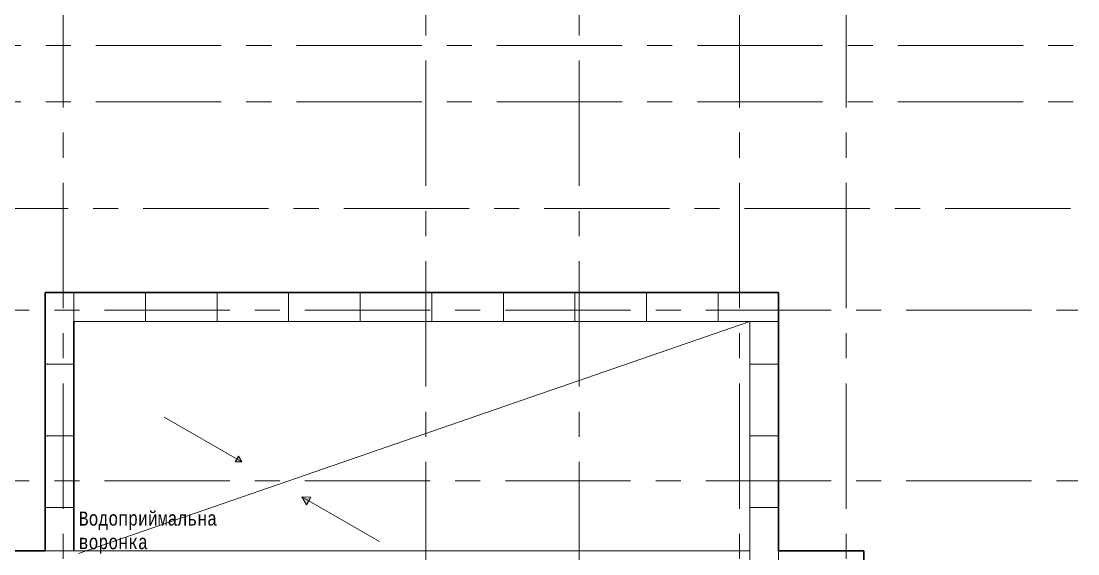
# Model space of a CAD drawing. Header units: millimetres. Extents: x -689206 to 4969298, y -1019800 to 703299.
# Drawn here: x 688309 to 707056, y -618240 to -608799 of the extents above; entities that cross this region are included whole.
import ezdxf

# ---------------------------------------------------------------- set-up
doc = ezdxf.new("R2010")
doc.units = ezdxf.units.MM
doc.linetypes.add('JIS_02_4.0', pattern=[5.5, 4, -1.5])
doc.linetypes.add('осеваяX2', pattern=[101.6, 63.5, -12.7, 12.7, -12.7])
for name, color, linetype, lineweight in [('ПЕРЕГОРОДКИ', 252, 'Continuous', 9), ('РАЗМЕРЫ', 7, 'Continuous', 9), ('сваи', 7, 'JIS_02_4.0', 30), ('стены', 7, 'Continuous', 20)]:
    doc.layers.add(name, color=color, linetype=linetype, lineweight=lineweight)
doc.styles.add('Аннотативный', font='isocteur.ttf', dxfattribs={"width": 0.7, "height": 250})

msp = doc.modelspace()

# ---------------------------------------------------------------- hatches: boundary and pattern name
at = {"layer": 'ПЕРЕГОРОДКИ', "linetype": 'ByBlock', "lineweight": 20, "ltscale": 35}
h = msp.add_hatch(color=0, dxfattribs=at)
h.dxf.hatch_style = 1
h.paths.add_polyline_path([(693412.6, -617299.7), (693291.4, -617229.8), (693372.2, -617369.6)])
h.paths.add_polyline_path([(693436.6, -617258), (693449.6, -617235.5), (693291.4, -617229.8), (693412.6, -617299.7)])
h.paths.add_polyline_path([(692132.8, -616560.9), (692103.4, -616611.9), (692221.9, -616612.3)])
h.paths.add_polyline_path([(692162.5, -616509.4), (692132.8, -616560.9), (692221.9, -616612.3)])
h.paths.add_polyline_path([(692374.5, -633922.5), (691938.4, -633922.5), (692374.5, -634174.3)])
h.paths.add_polyline_path([(692374.5, -633600.4), (691938.4, -633922.5), (692374.5, -633922.5)])
h.paths.add_polyline_path([(690854.7, -635691.7), (690684.6, -635943.6), (690904.1, -636091.8)])
h.paths.add_polyline_path([(690854.7, -635691.7), (690539.1, -635845.4), (690684.6, -635943.6)])

# ---------------------------------------------------------------- linework, layer by layer
at = {"layer": 'РАЗМЕРЫ', "linetype": 'осеваяX2', "lineweight": 5, "ltscale": 35}
for p, q in [((695485.4, -654392.6), (695485.4, -604551.3)), ((698207.9, -654392.6), (698207.9, -604551.3)), ((702947.1, -604551.3), (702947.1, -654392.6)), ((706922.9, -612118.3), (639852.9, -612118.3))]:
    msp.add_line(p, q, dxfattribs=at)
at = {"layer": 'РАЗМЕРЫ', "lineweight": 9, "ltscale": 150}
for p, q in [((689244.5, -614120.3), (689244.5, -613610.3)), ((690514.5, -614120.3), (690514.5, -613610.3)), ((691784.5, -614120.3), (691784.5, -613610.3)), ((693054.5, -614120.3), (693054.5, -613610.3)), ((694324.5, -614120.3), (694324.5, -613610.3)), ((695594.5, -614120.3), (695594.5, -613610.3)), ((696864.5, -614120.3), (696864.5, -613610.3)), ((698134.5, -614120.3), (698134.5, -613610.3)), ((699404.5, -614120.3), (699404.5, -613610.3)), ((700674.5, -614120.3), (700674.5, -613610.3)), ((689245.7, -614880.3), (688734.5, -614880.3)), ((701750.5, -614880.3), (701239.4, -614880.3)), ((689245.7, -616150.3), (688734.6, -616150.3)), ((701750.5, -616150.3), (701239.4, -616150.3)), ((689243, -617420.3), (688731.9, -617420.3)), ((701747.9, -617420.3), (701236.7, -617420.3)), ((701746.7, -618189.8), (701746.8, -618699.8))]:
    msp.add_line(p, q, dxfattribs=at)
at = {"layer": 'РАЗМЕРЫ', "lineweight": 13, "ltscale": 150}
msp.add_line((689329.5, -618231.6), (701236.7, -614120.3), dxfattribs=at)
at = {"layer": 'РАЗМЕРЫ', "lineweight": 20, "ltscale": 150}
msp.add_line((688734.6, -618189.8), (701236.7, -618189.8), dxfattribs=at)
at = {"layer": 'сваи', "lineweight": 9, "ltscale": 15000}
for p, q in [((692221.9, -616612.3), (690848.9, -615819.6)), ((694664.5, -618022.5), (693291.4, -617229.8))]:
    msp.add_line(p, q, dxfattribs=at)
at = {"layer": 'сваи', "lineweight": 20, "ltscale": 15000}
for p, q in [((692162.5, -616509.4), (692103.4, -616611.9)), ((692221.9, -616612.3), (692162.5, -616509.4)), ((692103.4, -616611.9), (692221.9, -616612.3)), ((693291.4, -617229.8), (693372.2, -617369.6)), ((693449.6, -617235.5), (693291.4, -617229.8)), ((693372.2, -617369.6), (693436.6, -617258)), ((693436.6, -617258), (693449.6, -617235.5)), ((693436.6, -617258), (693436.6, -617258))]:
    msp.add_line(p, q, dxfattribs=at)
at = {"layer": 'стены', "linetype": 'осеваяX2', "lineweight": 5, "ltscale": 35}
for p, q in [((689055.6, -604551.3), (689055.6, -654392.6)), ((701055.6, -604551.3), (701055.6, -654392.6)), ((639852.9, -609228.3), (707055.6, -609228.3)), ((639852.9, -610228.3), (707055.6, -610228.3)), ((640002.9, -613920.3), (707055.6, -613920.3)), ((640002.9, -616947.7), (707055.6, -616947.7))]:
    msp.add_line(p, q, dxfattribs=at)
at = {"layer": 'стены', "lineweight": 30}
for p, q in [((698517.5, -613610.3), (688734.5, -613610.3)), ((688734.5, -613610.3), (688734.5, -616637)), ((701746.7, -613610.3), (698517.5, -613610.3)), ((701746.7, -613610.3), (701746.7, -618189.8)), ((689244.5, -614120.3), (689244.6, -618189.8)), ((688734.5, -616637), (688734.6, -618189.8)), ((685179.7, -618189.8), (688734.6, -618189.8)), ((701746.7, -618189.8), (703256.7, -618189.8)), ((703256.7, -618189.8), (703256.7, -622527))]:
    msp.add_line(p, q, dxfattribs=at)
at = {"layer": 'стены', "lineweight": 20}
for p in [(689244.5, -614120.3), (701236.7, -618189.8)]:
    msp.add_line(p, (701236.7, -614120.3), dxfattribs=at)
at = {"layer": 'стены', "lineweight": 13}
for p, q in [((689244.5, -614120.3), (701746.7, -614120.3)), ((701236.7, -618699.8), (701236.7, -614120.3)), ((689244.6, -618189.8), (701236.7, -618189.8))]:
    msp.add_line(p, q, dxfattribs=at)

# ---------------------------------------------------------------- texts
at = {"layer": 'РАЗМЕРЫ', "lineweight": 13, "ltscale": 150, "insert": (689329.5, -617490), "char_height": 250, "width": 850, "attachment_point": 1, "style": 'Аннотативный'}
msp.add_mtext('Водоприймальна воронка', dxfattribs=at)

doc.saveas('drawing.dxf')
